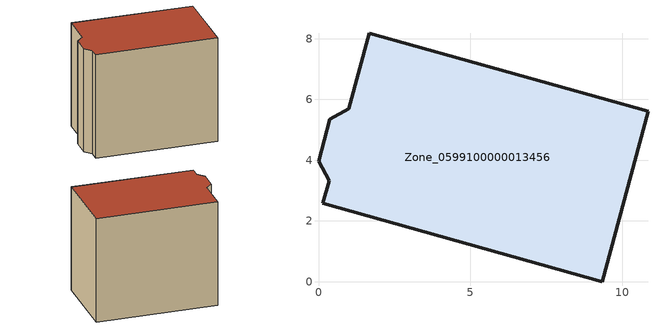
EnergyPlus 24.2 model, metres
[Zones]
Zone_0599100000013456
 floor ground (C_G): 10.85,5.61 9.35,0 0.14,2.58 0.35,3.32 0,3.97 0.37,5.34 0.99,5.69 1.68,8.18 z0
 wall outside (C_F): 0.99,5.69 0.37,5.34 0,3.97 0.35,3.32 0.14,2.58 9.35,0 10.85,5.61 1.68,8.18 0.99,5.69 z0:8.54
 roof outside (C_R): 10.85,5.61 1.68,8.18 0.99,5.69 0.37,5.34 0,3.97 0.35,3.32 0.14,2.58 9.35,0 z8.54
[BUILDING]
Pand.0599100000013456: North Axis=0; Terrain=City; Loads Convergence Tolerance Value=0.04; Temperature Convergence Tolerance Value=0.4; Solar Distribution=FullExterior; Maximum Number of Warmup Days=25; Minimum Number of Warmup Days=1
[Site:Location]
Rotterdam.The.Hague.AP_ZH_NLD Design_Conditions: Latitude=51.96; Longitude=4.45; Time Zone=1; Elevation=-4.5
[SITE:GROUNDTEMPERATURE:BUILDINGSURFACE]
18, 18, 18, 18, 18, 18, 18, 18, 18, 18, 18, 18
[MATERIAL] Thermal Absorptance=0.9; Solar Absorptance=0.7; Visible Absorptance=0.7
Name | Roughness | Thickness | Conductivity | Density | Specific Heat
G.TI.1946 | MediumSmooth | 0.15 | 1 | 540 | 1210
F.TI.1946 | Rough | 0.3 | 0.857143 | 1920 | 840
R.TI.1946 | MediumRough | 0.2 | 0.1 | 1500 | 1000
[CONSTRUCTION]
C_G: G.TI.1946
C_F: F.TI.1946
C_R: R.TI.1946
[ZONE]
Zone_0599100000013456: Type=1; Multiplier=1; Ceiling Height=Autocalculate; Volume=Autocalculate; Floor Area=autocalculate; Part of Total Floor Area=Yes
[ZONEINFILTRATION:DESIGNFLOWRATE]
Infil_Zone_0599100000013456: Zone or ZoneList or Space or SpaceList=Zone_0599100000013456; Schedule=AlwaysOn; Design Flow Rate Calculation Method=Flow/Area; Flow Rate per Floor Area=0.003; Constant Term Coefficient=1; Temperature Term Coefficient=0; Velocity Term Coefficient=0; Velocity Squared Term Coefficient=0
[HVACTEMPLATE:ZONE:IDEALLOADSAIRSYSTEM]
Zone_0599100000013456: Maximum Heating Supply Air Temperature=50; Minimum Cooling Supply Air Temperature=13; Maximum Heating Supply Air Humidity Ratio=0.0156; Minimum Cooling Supply Air Humidity Ratio=0.0077; Heating Limit=NoLimit; Cooling Limit=NoLimit; Dehumidification Control Type=ConstantSensibleHeatRatio; Cooling Sensible Heat Ratio=0.7; Dehumidification Setpoint=60; Humidification Control Type=None; Humidification Setpoint=30; Outdoor Air Method=None; Outdoor Air Flow Rate per Person=0.00944; Outdoor Air Flow Rate per Zone Floor Area=0; Outdoor Air Flow Rate per Zone=0; Demand Controlled Ventilation Type=None; Outdoor Air Economizer Type=NoEconomizer; Heat Recovery Type=None; Sensible Heat Recovery Effectiveness=0.7; Latent Heat Recovery Effectiveness=0.65
[ZONECONTROL:THERMOSTAT]
ThermostatControl_Zone_0599100000013456: Zone or ZoneList=Zone_0599100000013456; Control Type Schedule=DualSetpointControlType; Control 1=Thermostat_Zone_0599100000013456; Temperature Difference Between Cutout And Setpoint=0
[THERMOSTATSETPOINT:DUALSETPOINT]
Thermostat_Zone_0599100000013456: Heating Setpoint Temperature Schedule=HeatingSetpoint_Zone_0599100000013456; Cooling Setpoint Temperature Schedule=CoolingSetpoint_Zone_0599100000013456
[SCHEDULE:COMPACT]
HeatingSetpoint_Zone_0599100000013456: Through: 12/31, For: AllDays, Until: 24:00, 21
CoolingSetpoint_Zone_0599100000013456: Through: 12/31, For: AllDays, Until: 24:00, 24
DualSetpointControlType: Through: 12/31, For: AllDays, Until: 24:00, 4
AlwaysOn: Through: 12/31, For: AllDays, Until: 24:00, 1
